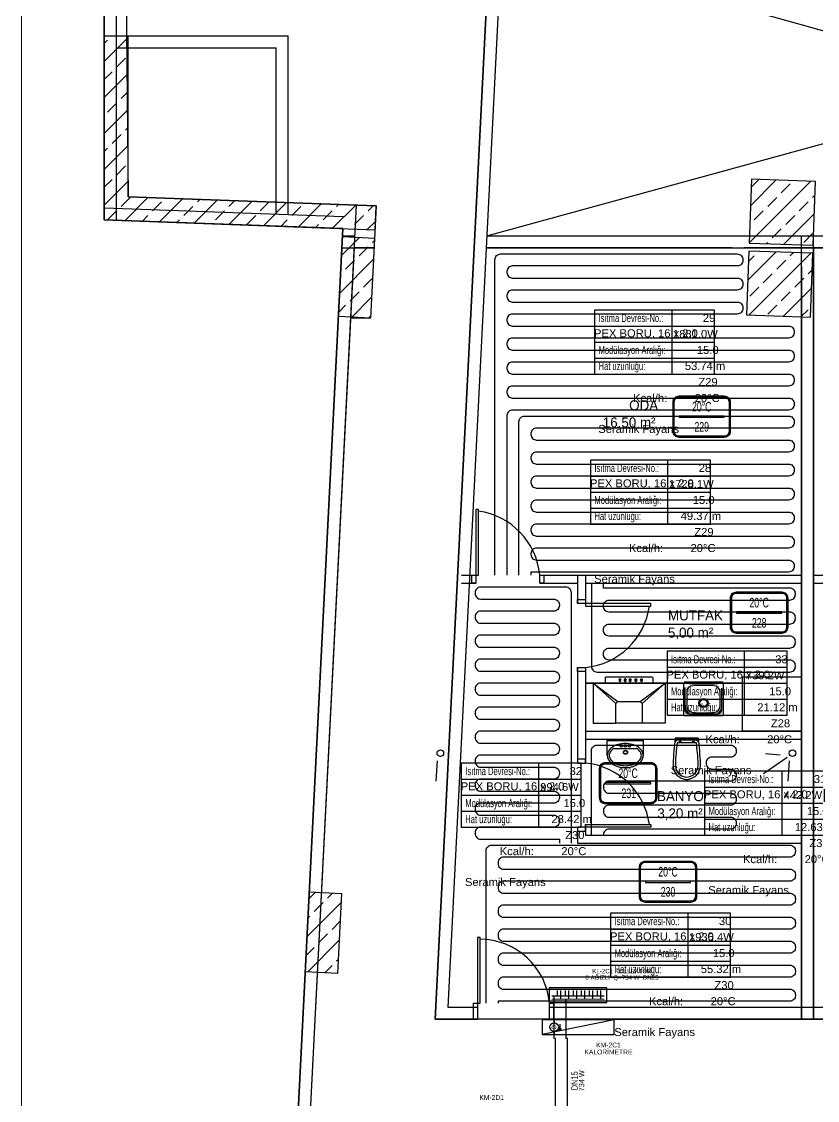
# Model space of a CAD drawing. Header units: centimetres. Extents: x 247996 to 315152, y -468471 to -440326.
# Drawn here: x 286969 to 287963, y -444183 to -442834 of the extents above; entities that cross this region are included whole.
import ezdxf
from ezdxf.enums import TextEntityAlignment as Align

# ---------------------------------------------------------------- set-up
doc = ezdxf.new("R2010")
doc.units = ezdxf.units.CM
doc.linetypes.add('ISITMA DONUS HATTI', pattern=[1.66, 1.57, -0.02, -0.07])
for name, color, linetype, lineweight in [('SCOTT-ANTED', 144, 'CONTINUOUS', 0), ('SCOTT-MTY-ISITMA-CAP', 41, 'CONTINUOUS', 30), ('SCOTT-MTY-ISITMA-DONUS-BORU', 30, 'ISITMA DONUS HATTI', 30), ('SCOTT-MTY-ISITMA-GIDIS-BORU', 10, 'CONTINUOUS', 30)]:
    doc.layers.add(name, color=color, linetype=linetype, lineweight=lineweight)
for name, color, linetype in [('SCOTT-MKDU0', 50, 'CONTINUOUS'), ('SCOTT-MTY-ISIKAYBIMAHAL', 2, 'CONTINUOUS'), ('SCOTT-MTY-KALORIMETRE', 6, 'Continuous'), ('SCOTT-MTY-KOLLETÖR', 7, 'CONTINUOUS'), ('SCOTT-MTY-PEX-BORU', 1, 'CONTINUOUS'), ('SCOTT-MTY-RADYATÖR', 2, 'CONTINUOUS'), ('SCOTT-MTY-SAYAC', 3, 'Continuous'), ('SCOTT-MTY-VANA', 1, 'Continuous')]:
    doc.layers.add(name, color=color, linetype=linetype)
doc.styles.add('MtXpl_Comic_Sans_MS', font='comic.ttf')
doc.styles.add('MTYCAPLT', font='arial.ttf')
doc.styles.add('ROTAS', font='arial.ttf')

# ---------------------------------------------------------------- blocks, each defined once
blk = doc.blocks.new('T-DOLAP')
blk.add_line((-45, -9), (45, 9))
blk.add_lwpolyline([(-45, -9), (45, -9), (45, 9), (-45, 9)], close=True)
blk = doc.blocks.new('T-KALORIMETRE')
for p, q in [((-10, 0), (-6, 0)), ((6, 0), (10, 0))]:
    blk.add_line(p, q)
blk.add_lwpolyline([(-4, 8), (4, 8), (2, 10), (4, 8), (2, 6)])
blk.add_circle((0, 0), 6)
at = {"style": 'ROTAS'}
blk.add_text('Q', height=6, dxfattribs=at).set_placement((0, 0), align=Align.MIDDLE_CENTER)
blk = doc.blocks.new('MTY-RADYATOR MAHAL0')
at = {"layer": 'SCOTT-MTY-ISIKAYBIMAHAL', "color": 2}
for points in [[(-35.7, 18.4), (-35.7, -18.4, 0.414214), (-28.2, -25.9), (28.2, -25.9, 0.414214), (35.7, -18.4), (35.7, 18.4, 0.414214), (28.2, 25.9), (-28.2, 25.9, 0.414214)], [(-34.2, 18.4), (-34.2, -18.4, 0.414214), (-28.2, -24.4), (28.2, -24.4, 0.414214), (34.2, -18.4), (34.2, 18.4, 0.414214), (28.2, 24.4), (-28.2, 24.4, 0.414214)]]:
    blk.add_lwpolyline(points, format="xyb", close=True, dxfattribs=at)
at = {"layer": 'SCOTT-MTY-ISIKAYBIMAHAL', "color": 4}
for points in [[(-35.2, 18.4), (-35.2, -18.4, 0.414214), (-28.2, -25.4), (28.2, -25.4, 0.414214), (35.2, -18.4), (35.2, 18.4, 0.414214), (28.2, 25.4), (-28.2, 25.4, 0.414214)], [(-34.7, 18.4), (-34.7, -18.4, 0.414214), (-28.2, -24.9), (28.2, -24.9, 0.414214), (34.7, -18.4), (34.7, 18.4, 0.414214), (28.2, 24.9), (-28.2, 24.9, 0.414214)]]:
    blk.add_lwpolyline(points, format="xyb", close=True, dxfattribs=at)
at = {"layer": 'SCOTT-MTY-ISIKAYBIMAHAL', "color": 2}
blk.add_lwpolyline([(-28.2, 0.8), (28.2, 0.8), (28.2, -0.8), (-28.2, -0.8)], close=True, dxfattribs=at)
at = {"layer": 'SCOTT-MTY-ISIKAYBIMAHAL', "color": 1, "style": 'MTYCAPLT', "width": 0.65}
for tag, p in [('MAHAL_001', (-14.9, 29.8)), ('NO_001', (-8.3, 6.7))]:
    blk.add_attdef(tag, p, '', height=12, rotation=360, dxfattribs=at)
at = {"layer": 'SCOTT-MTY-ISIKAYBIMAHAL', "color": 4, "style": 'MTYCAPLT', "width": 0.65}
for tag, p in [('DERECE_001', (-22.8, -18.5)), ('ISIKAYBI_001', (-22.7, -41.1))]:
    blk.add_attdef(tag, p, '', height=12, rotation=360, dxfattribs=at)
blk.add_attdef('ALAN', text='', height=12, rotation=360, dxfattribs=at).set_placement((0, -50), align=Align.MIDDLE_CENTER)
blk = doc.blocks.new('MTY-ETIKET')
at = {"layer": 'SCOTT-MTY-RADYATÖR'}
for p, q in [((2.69, 0), (2.69, 8)), ((-7, 6), (8, 6)), ((-7, 4), (8, 4)), ((-7, 2), (8, 2))]:
    blk.add_line(p, q, dxfattribs=at)
blk.add_lwpolyline([(8, 0), (8, 8), (-7, 8), (-7, 0)], close=True, dxfattribs=at)
at = {"layer": 'SCOTT-MTY-RADYATÖR', "style": 'MTYCAPLT', "width": 0.65}
for s, p in [('Isıtma Devresi-No.:', (-6.5, 7)), ('Modülasyon Aralığı:', (-6.5, 3)), ('Hat uzunluğu:', (-6.5, 1))]:
    blk.add_text(s, height=1, rotation=360, dxfattribs=at).set_placement(p, align=Align.MIDDLE_LEFT)
for tag, p in [('NO1_001', (5.8, 6.5)), ('AR_001', (6.25, 2.5)), ('UZ_001', (6.31, 0.51))]:
    blk.add_attdef(tag, p, '', height=1, rotation=360, dxfattribs=at)
at = {"layer": 'SCOTT-MTY-RADYATÖR', "color": 2, "style": 'MTYCAPLT', "width": 0.65}
for tag, p in [('BORU_001', (-7.07, 4.59)), ('YER_001', (2.9, 4.5))]:
    blk.add_attdef(tag, p, '', height=1, dxfattribs=at)

msp = doc.modelspace()

# ---------------------------------------------------------------- linework, layer by layer
at = {"layer": 'SCOTT-ANTED'}
msp.add_line((286968.5, -440326.5), (286968.5, -447826.5), dxfattribs=at)
at = {"layer": 'SCOTT-MKDU0', "color": 8, "ltscale": 0.03}
for p, q in [((287071.8, -440508.2), (287071.8, -443082.1)), ((287071.8, -443082.1), (287071.8, -440508.2)), ((287086.8, -440523.2), (287086.8, -443082.1)), ((287087, -441742.1), (287101.9, -443053.2)), ((287553.7, -442732.1), (287485.3, -444081)), ((287485.3, -444081), (287553.7, -442732.1)), ((287568.7, -442732.1), (287501.1, -444066)), ((287549.9, -443102.1), (288898.6, -442732.1)), ((288878.3, -443102.1), (287568.6, -442732.9)), ((287101.9, -442852.3), (287071.9, -442852.3)), ((287071.9, -442852.3), (287071.9, -443082.1)), ((287071.9, -442884.2), (287101.9, -442854.2)), ((287086.8, -442852.1), (287301.8, -442852.1)), ((287101.9, -443053.2), (287101.9, -442852.3)), ((287301.8, -443075.3), (287301.8, -442852.1)), ((287071.9, -442861.7), (287076, -442857.6)), ((287086.8, -442867.1), (287286.8, -442867.1)), ((287286.8, -443074.8), (287286.8, -442867.1)), ((287087.2, -442891.3), (287098.5, -442880)), ((287071.9, -442906.6), (287081.6, -442896.9)), ((287071.9, -442929.1), (287101.9, -442899.1)), ((287092.9, -442930.5), (287101.9, -442921.5)), ((287076, -442947.4), (287087.2, -442936.2)), ((287071.9, -442974), (287101.9, -442944)), ((287081.6, -442986.7), (287092.9, -442975.4)), ((287098.5, -442969.8), (287101.9, -442966.4)), ((287071.9, -443018.9), (287101.9, -442988.9)), ((287071.9, -442996.4), (287076, -442992.3)), ((287087.2, -443026), (287098.5, -443014.7)), ((287071.9, -443041.3), (287081.6, -443031.6)), ((287880.7, -443031), (287877.8, -443111)), ((287880.3, -443041.1), (287889.9, -443031.6)), ((287960.7, -443033.9), (287880.7, -443031)), ((287071.9, -443063.8), (287101.9, -443033.8)), ((287877.8, -443110.9), (287955.1, -443033.7)), ((287879.5, -443064.4), (287911.8, -443032.1)), ((287917.9, -443048.4), (287929.1, -443037.2)), ((287957.8, -443113.8), (287960.7, -443033.9)), ((287092.9, -443065.2), (287104.1, -443054)), ((287097.5, -443083.1), (287126.5, -443054.1)), ((287411.8, -443064.6), (287101.9, -443053.2)), ((287101.9, -443053.2), (287411.8, -443064.6)), ((287140.8, -443084.7), (287169.8, -443055.7)), ((287184.1, -443086.3), (287213.1, -443057.3)), ((287188.3, -443059.6), (287191.4, -443056.5)), ((287227.4, -443087.9), (287256.4, -443058.9)), ((287227.6, -443065.2), (287234.7, -443058.1)), ((287901.1, -443065.2), (287912.3, -443054)), ((287957.2, -443054), (287960, -443051.2)), ((287072.3, -443067.1), (287370.9, -443077.8)), ((287076, -443082.1), (287087.2, -443070.9)), ((287132.1, -443070.9), (287143.4, -443059.6)), ((287171.4, -443076.5), (287182.7, -443065.2)), ((287210.7, -443082.1), (287222, -443070.9)), ((287386.7, -443063.7), (287263.8, -445487.2)), ((287266.9, -443070.9), (287278, -443059.7)), ((287270.7, -443089.4), (287299.7, -443060.5)), ((287306.1, -443076.5), (287317.4, -443065.2)), ((287314, -443091), (287343, -443062.1)), ((287345.4, -443082.1), (287356.7, -443070.9)), ((287357.3, -443092.6), (287386.3, -443063.7)), ((287362.3, -443065.2), (287364.6, -443062.9)), ((287401.6, -443070.9), (287407.9, -443064.5)), ((287411.8, -443064.6), (287404.7, -443204.7)), ((287410.3, -443094.6), (287411.8, -443064.6)), ((287884.2, -443082.1), (287895.5, -443070.9)), ((287940.4, -443070.9), (287951.6, -443059.6)), ((287071.8, -443082.1), (287370.2, -443092.8)), ((287370.2, -443092.8), (287071.8, -443082.1)), ((287071.9, -443082.1), (287410.3, -443094.6)), ((287119.2, -443083.9), (287126.5, -443076.5)), ((287162.5, -443085.5), (287165.8, -443082.1)), ((287250, -443087.7), (287261.2, -443076.5)), ((287292.4, -443090.2), (287300.5, -443082.1)), ((287384.7, -443087.7), (287395.9, -443076.5)), ((287400.6, -443094.2), (287410.8, -443084)), ((287921.2, -443112.5), (287959.2, -443074.5)), ((287923.5, -443087.7), (287934.8, -443076.5)), ((287370.2, -443092.8), (287183.2, -446781.3)), ((287183.2, -446781.3), (287370.2, -443092.8)), ((287335.7, -443091.8), (287339.8, -443087.7)), ((287379, -443093.4), (287379.1, -443093.3)), ((287906.7, -443104.5), (287917.9, -443093.3)), ((287946, -443110.2), (287957.2, -443098.9)), ((287364.8, -443202.7), (287369.8, -443102.8)), ((287368.7, -443126.2), (287391, -443103.9)), ((287369.7, -443102.1), (287384.9, -443102.1)), ((287369.8, -443102.8), (287409.8, -443104.8)), ((287409.8, -443104.8), (287404.7, -443204.7)), ((287407.2, -443110.2), (287409.6, -443107.7)), ((287549.9, -443102.1), (288903.2, -443102.1)), ((287877.8, -443111), (287957.8, -443113.8)), ((287899.5, -443111.7), (287901.1, -443110.2)), ((287943.2, -444081), (287943.2, -443102.1)), ((287958.2, -444081), (287958.2, -443102.1)), ((287384, -443117.1), (287335.9, -444066)), ((287368.9, -443117.1), (287409.2, -443117.1)), ((287409.2, -443117.1), (287384, -443117.1)), ((287390.3, -443127), (287401.6, -443115.8)), ((287549.2, -443117.1), (288903.4, -443117.1)), ((287856.8, -443117.1), (287549.2, -443117.1)), ((288366.8, -443117.1), (287871.8, -443117.1)), ((287877.5, -443121), (287874.6, -443200.9)), ((287876.2, -443157.5), (287911.5, -443122.2)), ((287957.4, -443123.8), (287877.5, -443121)), ((287877.6, -443201), (287954.9, -443123.7)), ((287929.1, -443127), (287933.2, -443122.9)), ((287943.2, -444066), (287943.2, -443117.1)), ((287954.6, -443203.8), (287957.4, -443123.8)), ((287958.2, -443117.1), (287958.2, -444066)), ((287366.3, -443173.5), (287408.4, -443131.3)), ((287373.5, -443143.8), (287384.7, -443132.6)), ((287877, -443134.2), (287884.2, -443127)), ((287912.3, -443143.8), (287923.5, -443132.6)), ((287367.5, -443149.9), (287367.9, -443149.4)), ((287895.5, -443160.7), (287906.7, -443149.4)), ((287943.2, -443140.2), (287943.2, -444081)), ((287943.2, -443140.2), (287943.2, -444081)), ((287951.6, -443149.4), (287956.7, -443144.3)), ((287958.2, -443140.2), (287958.2, -444081)), ((287958.2, -443140.2), (287958.2, -444081)), ((287395.9, -443166.3), (287407.2, -443155.1)), ((287878.6, -443177.5), (287889.9, -443166.3)), ((287934.8, -443166.3), (287946, -443155.1)), ((287379.1, -443183.1), (287390.3, -443171.9)), ((287381.2, -443203.5), (287406, -443178.6)), ((287917.9, -443183.1), (287929.1, -443171.9)), ((287920.9, -443202.6), (287955.9, -443167.6)), ((287365.1, -443197.2), (287373.5, -443188.7)), ((287901.1, -443200), (287912.3, -443188.7)), ((287379.6, -443204.7), (287198.7, -446770.5)), ((287404.7, -443204.7), (287364.8, -443202.7)), ((287404.7, -443204.7), (287379.6, -443204.7)), ((287402.6, -443204.6), (287404.8, -443202.3)), ((287874.6, -443200.9), (287954.6, -443203.8)), ((287942.6, -443203.3), (287951.6, -443194.3)), ((287518.2, -443526), (287539.5, -443526)), ((287616.2, -443526), (287673.2, -443526)), ((287663.2, -443526), (287663.2, -443561.4)), ((287673.2, -443526), (287673.2, -443564.7)), ((287673.2, -443526.1), (287943.2, -443526.1)), ((287958.2, -443526), (288015.3, -443526)), ((287518.2, -443536), (287536.2, -443536)), ((287616.2, -443536), (287663.2, -443536)), ((287673.2, -443536.1), (287943.2, -443536.1)), ((287958.2, -443536), (288012, -443536)), ((287663.2, -443641.4), (287663.2, -443761)), ((287673.2, -443641.4), (287673.2, -443761)), ((287673.2, -443661), (287869.6, -443661)), ((287869.6, -443661), (287673.2, -443661)), ((287869.6, -443661), (287673.2, -443661)), ((287711.2, -443686.4), (287682.7, -443660.9)), ((287682.7, -443660.9), (287713.7, -443683.9)), ((287772.7, -443660.9), (287682.7, -443660.9)), ((287682.7, -443660.9), (287682.7, -443710.9)), ((287697.7, -443654.6), (287697.7, -443660.9)), ((287756.7, -443653.6), (287698.7, -443653.6)), ((287716.1, -443656.3), (287716.1, -443655.8)), ((287716.8, -443655.8), (287716.1, -443655.8)), ((287716.1, -443658.9), (287716.1, -443656.3)), ((287716.1, -443658.9), (287716.8, -443658.9)), ((287716.8, -443656.3), (287716.8, -443655.8)), ((287716.8, -443658.9), (287716.8, -443656.3)), ((287722.7, -443656.3), (287722.7, -443655.8)), ((287723.3, -443655.8), (287722.7, -443655.8)), ((287722.7, -443658.9), (287722.7, -443656.3)), ((287722.7, -443658.9), (287723.3, -443658.9)), ((287723.3, -443656.3), (287723.3, -443655.8)), ((287723.3, -443658.9), (287723.3, -443656.3)), ((287728.9, -443656.3), (287728.9, -443655.8)), ((287728.9, -443655.8), (287729.5, -443655.8)), ((287728.9, -443658.9), (287728.9, -443656.3)), ((287728.9, -443658.9), (287729.5, -443658.9)), ((287729.5, -443656.3), (287729.5, -443655.8)), ((287729.5, -443658.9), (287729.5, -443656.3)), ((287735.9, -443656.3), (287735.9, -443655.8)), ((287735.9, -443655.8), (287736.5, -443655.8)), ((287735.9, -443658.9), (287735.9, -443656.3)), ((287735.9, -443658.9), (287736.5, -443658.9)), ((287736.5, -443656.3), (287736.5, -443655.8)), ((287736.5, -443658.9), (287736.5, -443656.3)), ((287741.7, -443683.9), (287772.7, -443660.9)), ((287742.9, -443656.3), (287742.9, -443655.8)), ((287742.9, -443655.8), (287743.5, -443655.8)), ((287742.9, -443658.9), (287742.9, -443656.3)), ((287742.9, -443658.9), (287743.5, -443658.9)), ((287743.5, -443656.3), (287743.5, -443655.8)), ((287743.5, -443658.9), (287743.5, -443656.3)), ((287772.7, -443660.9), (287744.2, -443686.4)), ((287757.7, -443660.9), (287757.7, -443654.6)), ((287772.7, -443660.9), (287772.7, -443710.9)), ((287795.8, -443660.9), (287795.8, -443700.4)), ((287844.8, -443659.9), (287796.8, -443659.9)), ((287838.6, -443661.8), (287802.9, -443661.8)), ((287845.8, -443700.4), (287845.8, -443660.9)), ((287869.6, -443721), (287869.6, -443653.3)), ((287869.6, -443653.3), (287943.2, -443653.3)), ((287943.2, -443653.3), (287943.2, -443721)), ((287797.6, -443667.1), (287797.6, -443694.2)), ((287843.9, -443694.2), (287843.9, -443667.1)), ((287796.8, -443701.4), (287844.8, -443701.4)), ((287802.9, -443699.5), (287838.6, -443699.5)), ((287682.7, -443710.9), (287711.2, -443710.9)), ((287772.7, -443710.9), (287744.2, -443710.9)), ((287673.2, -443721), (287943.2, -443721)), ((287673.2, -443731), (287943.2, -443731)), ((287700.5, -443732.8), (287745.6, -443732.8)), ((287700.5, -443751.5), (287700.5, -443732.8)), ((287745.6, -443751.5), (287745.6, -443732.8)), ((287943.2, -443721), (287869.6, -443721)), ((287673.2, -443741), (287673.2, -443761)), ((287709, -443742.5), (287737.1, -443742.5)), ((287488, -443758), (287486.1, -443783.4)), ((287925.2, -443754.1), (287895.7, -443774.3)), ((287916.8, -443750.9), (287898.4, -443749.5)), ((287928, -443758), (287926.1, -443783.4)), ((287663.2, -443841), (287663.2, -443861)), ((287673.2, -443837.6), (287673.2, -443851)), ((287673.2, -443837.6), (287673.2, -443851)), ((287673.2, -443851), (287943.2, -443851)), ((287663.2, -443861), (287943.2, -443861)), ((287943.2, -443861), (287943.2, -444081)), ((287958.2, -443861), (287958.2, -444081)), ((287323.2, -444021.7), (287328.3, -443921.8)), ((287328.3, -443921.8), (287368.2, -443923.9)), ((287327.8, -443930.3), (287336, -443922.2)), ((287334.2, -443946.4), (287345.4, -443935.2)), ((287351, -443929.6), (287357.3, -443923.3)), ((287368.2, -443923.9), (287363.2, -444023.7)), ((287325.4, -443977.6), (287367.6, -443935.5)), ((287326.6, -443954), (287328.6, -443952.1)), ((287356.7, -443968.9), (287366.4, -443959.1)), ((287339.8, -443985.7), (287351, -443974.5)), ((287943.2, -443971), (287943.2, -444081)), ((287958.2, -443971), (287958.2, -444081)), ((287326.1, -444021.8), (287365.2, -443982.8)), ((287324.3, -444001.3), (287334.2, -443991.3)), ((287347.5, -444022.9), (287356.7, -444013.8)), ((287362.3, -444008.2), (287364, -444006.4)), ((287363.2, -444023.7), (287323.2, -444021.7)), ((287335.9, -444066), (287336, -444066)), ((287501.1, -444066), (287538.2, -444066)), ((287501.1, -444066), (287538.2, -444066)), ((287628.2, -444066), (288303.6, -444066)), ((287628.2, -444066), (287856.8, -444066)), ((287871.8, -444066), (288303.6, -444066)), ((287485.3, -444081), (287538.2, -444081)), ((288303.6, -444081), (287485.3, -444081)), ((287518.2, -444081), (287538.2, -444081)), ((287628.2, -444081), (288303.6, -444081)), ((287628.2, -444081), (287943.2, -444081)), ((287943.2, -444081), (287833.2, -444081))]:
    msp.add_line(p, q, dxfattribs=at)
for points in [[(287536.2, -443526), (287539.5, -443526), (287539.5, -443444.1), (287536.2, -443444.1)], [(287673.2, -443561.4), (287673.2, -443564.7), (287755.1, -443564.7), (287755.1, -443561.4)], [(287673.2, -443841), (287673.2, -443837.6), (287755.1, -443837.6), (287755.1, -443841)], [(287538.2, -444061), (287541.5, -444061), (287541.5, -443979.1), (287538.2, -443979.1)], [(287538.2, -444061), (287541.5, -444061), (287541.5, -443979.1), (287538.2, -443979.1)], [(287538.2, -444061), (287541.5, -444061), (287541.5, -443979.1), (287538.2, -443979.1)]]:
    msp.add_lwpolyline(points, close=True, dxfattribs=at)
for points in [[(287536.2, -443536), (287531.2, -443536), (287531.2, -443526), (287536.2, -443526), (287536.2, -443536)], [(287621.2, -443536), (287616.2, -443536), (287616.2, -443526), (287621.2, -443526), (287621.2, -443536)], [(287663.2, -443561.4), (287663.2, -443556.4), (287673.2, -443556.4), (287673.2, -443561.4), (287663.2, -443561.4)], [(287663.2, -443646.4), (287663.2, -443641.4), (287673.2, -443641.4), (287673.2, -443646.4), (287663.2, -443646.4)], [(287663.2, -443756), (287663.2, -443761), (287673.2, -443761), (287673.2, -443756), (287663.2, -443756)], [(287663.2, -443841), (287663.2, -443846), (287673.2, -443846), (287673.2, -443841), (287663.2, -443841)], [(287538.2, -444081), (287533.2, -444081), (287533.2, -444061), (287538.2, -444061), (287538.2, -444081)], [(287538.2, -444081), (287533.2, -444081), (287533.2, -444061), (287538.2, -444061), (287538.2, -444081)], [(287538.2, -444081), (287533.2, -444081), (287533.2, -444061), (287538.2, -444061), (287538.2, -444081)], [(287633.2, -444081), (287628.2, -444081), (287628.2, -444061), (287633.2, -444061), (287633.2, -444081)], [(287633.2, -444081), (287628.2, -444081), (287628.2, -444061), (287633.2, -444061), (287633.2, -444081)], [(287633.2, -444081), (287628.2, -444081), (287628.2, -444061), (287633.2, -444061), (287633.2, -444081)]]:
    msp.add_lwpolyline(points, dxfattribs=at)
for points in [[(287785.3, -443729.9, 0.01664), (287782.7, -443761.7, 0.351622), (287795.5, -443780.7, 0.068714), (287799.9, -443781.3, 0.068714), (287804.3, -443780.7, 0.351622), (287817.1, -443761.7, 0.01664), (287814.5, -443729.9)], [(287787.9, -443735.5, 0.016866), (287785.6, -443761.9, 0.351778), (287796.3, -443777.9, 0.068022), (287799.9, -443778.4, 0.068022), (287803.5, -443777.9, 0.351778), (287814.2, -443761.9, 0.016866), (287811.9, -443735.5)]]:
    msp.add_lwpolyline(points, format="xyb", close=True, dxfattribs=at)
msp.add_lwpolyline([(287814.8, -443735.4, 0.389191), (287811.4, -443732.3), (287799.9, -443732.3), (287788.4, -443732.3, 0.389191), (287785, -443735.4, 0.389191)], format="xyb", dxfattribs=at)
for centre, radius in [((287491.9, -443748.4, 51), 4.14), ((287718.2, -443739.4), 1.56), ((287723.3, -443747.4), 2.52), ((287723.3, -443747.4), 2.12), ((287723.2, -443739.4), 1.56), ((287728.2, -443739.4), 1.56), ((287931.9, -443748.4, 51), 4.14)]:
    msp.add_circle(centre, radius, dxfattribs=at)
for centre, radius, start, end in [((287527.6, -443534.2), 88.9, 5.3081, 82.3253), ((287665, -443552.8), 88.9, 275.3081, 352.3253), ((287698.7, -443654.6), 1, 90, 180), ((287716.4, -443657.3), 1.54, 100.5379, 259.4246), ((287716.4, -443657.3), 1.54, 282.6233, 77.3765), ((287723, -443657.3), 1.54, 100.5379, 259.4246), ((287723, -443657.3), 1.54, 282.6233, 77.3765), ((287729.2, -443657.3), 1.54, 100.5379, 259.4246), ((287729.2, -443657.3), 1.54, 282.6233, 77.3765), ((287736.2, -443657.3), 1.54, 100.5379, 259.4246), ((287736.2, -443657.3), 1.54, 282.6233, 77.3765), ((287743.2, -443657.3), 1.54, 100.5379, 259.4246), ((287743.2, -443657.3), 1.54, 282.6233, 77.3765), ((287756.7, -443654.6), 1, 0, 90), ((287710.9, -443751.5), 10.3, 148.2866, 180), ((287716.7, -443755.1), 17.2, 123.8347, 148.2866), ((287716.7, -443755.1), 14.8, 121.3767, 148.2866), ((287720.5, -443760.8), 24.1, 105.5176, 123.8347), ((287723, -443769.9), 33.5, 90, 105.5176), ((287723, -443769.9), 33.5, 74.4824, 90), ((287725.6, -443760.8), 24.1, 56.1653, 74.4824), ((287729.4, -443755.1), 14.8, 31.7134, 58.6233), ((287729.4, -443755.1), 17.2, 31.7134, 56.1653), ((287735.2, -443751.5), 10.3, 0, 31.7134), ((287791.6, -443735.5), 1.78, 0, 180), ((287808.2, -443735.5), 1.78, 0, 180), ((287710.9, -443751.5), 10.3, 180, 211.7134), ((287716.7, -443747.9), 17.2, 211.7134, 236.1653), ((287710.9, -443751.5), 7.93, 148.2866, 180), ((287710.9, -443751.5), 7.93, 180, 211.7134), ((287716.7, -443747.9), 14.8, 211.7134, 236.1653), ((287729.4, -443747.9), 14.8, 303.8347, 328.2866), ((287729.4, -443747.9), 17.2, 303.8347, 328.2866), ((287735.2, -443751.5), 7.93, 0, 31.7134), ((287735.2, -443751.5), 7.93, 328.2866, 0), ((287735.2, -443751.5), 10.3, 328.2866, 0), ((287665, -443849.5), 88.9, 7.6747, 84.6919), ((287720.5, -443742.2), 24.1, 236.1653, 254.4824), ((287720.5, -443742.2), 21.7, 236.1653, 254.4824), ((287723, -443733.1), 33.5, 254.4824, 270), ((287723, -443733.1), 31.1, 254.4824, 270), ((287723, -443733.1), 31.1, 270, 285.5176), ((287723, -443733.1), 33.5, 270, 285.5176), ((287725.6, -443742.2), 21.7, 285.5176, 303.8347), ((287725.6, -443742.2), 24.1, 285.5176, 303.8347), ((287541, -444068.6), 87.6, 5.0191, 89.6313), ((287541, -444068.6), 87.6, 5.0191, 89.6313), ((287541, -444068.6), 87.6, 5.0191, 89.6313)]:
    msp.add_arc(centre, radius, start, end, dxfattribs=at)
for centre, major_axis, start_param, end_param in [((287807.9, -443672.2), (5.66, -5.66), 2.395934, 3.900021), ((287820.8, -443996.2), (332.3, 0), 1.531058, 1.610536), ((287833.6, -443672.2), (5.66, -5.66), 0.812368, 2.316455), ((288132, -443680.9), (-234.9, -234.9), 5.470817, 5.524757), ((287509.5, -443680.9), (234.9, -234.9), 0.758428, 0.812368), ((287807.8, -443689.7), (-7.14, -7.14), 5.524757, 6.541187), ((287807.9, -443689.7), (-5.66, -5.66), 5.524757, 7.028844), ((287820.8, -443685.9), (-4.07, -4.07), 3.926991, 10.210176), ((287820.8, -443685.9), (-3.18, -3.18), 3.926991, 10.210176), ((287833.6, -443689.7), (-5.66, -5.66), 0.825137, 2.329224), ((287833.8, -443689.7), (7.14, -7.14), -0.258001, 0.758428), ((287796.8, -443700.4), (0.707, -0.707), 3.926991, 5.497787), ((287802.9, -443694.2), (-3.75, -3.75), 5.497787, 7.068583), ((287820.8, -443365.7), (332.3, 0), 4.67265, 4.752129), ((287838.6, -443694.2), (3.75, -3.75), -0.785398, 0.785398), ((287844.8, -443700.4), (0.707, -0.707), -0.785398, 0.785398)]:
    msp.add_ellipse(centre, major_axis=major_axis, ratio=1, start_param=start_param, end_param=end_param, dxfattribs=at)
at = {"layer": 'SCOTT-MKDU0', "color": 8, "ltscale": 0.03, "invisible_edges": 4}
for points in [[(287713.7, -443683.9), (287741.7, -443683.9), (287744.2, -443686.4), (287711.2, -443686.4)], [(287744.2, -443710.9), (287711.2, -443710.9), (287711.2, -443686.4), (287744.2, -443686.4)]]:
    msp.add_3dface(points, dxfattribs=at)
at = {"layer": 'SCOTT-MTY-ISITMA-DONUS-BORU', "const_width": 1.6}
msp.add_lwpolyline([(287697, -444052), (287631, -444052)], dxfattribs=at)
at = {"layer": 'SCOTT-MTY-ISITMA-DONUS-BORU'}
for points in [[(287634, -444082), (287634, -444052)], [(287638, -444045), (287638, -444052)], [(287648, -444045), (287648, -444052)], [(287658, -444045), (287658, -444052)], [(287668, -444045), (287668, -444052)], [(287678, -444045), (287678, -444052)], [(287688, -444045), (287688, -444052)], [(287634, -444100), (287634, -444082)], [(287636, -444195), (287636, -444105), (287634, -444105), (287634, -444100)]]:
    msp.add_lwpolyline(points, dxfattribs=at)
at = {"layer": 'SCOTT-MTY-ISITMA-GIDIS-BORU', "const_width": 1.6}
msp.add_lwpolyline([(287697, -444056), (287631, -444056)], dxfattribs=at)
at = {"layer": 'SCOTT-MTY-ISITMA-GIDIS-BORU'}
for points in [[(287642, -444045), (287642, -444056)], [(287649, -444082), (287649, -444056)], [(287652, -444045), (287652, -444056)], [(287662, -444045), (287662, -444056)], [(287672, -444045), (287672, -444056)], [(287682, -444045), (287682, -444056)], [(287692, -444045), (287692, -444056)], [(287649, -444100), (287649, -444082)], [(287651, -444211), (287651, -444105), (287649, -444105), (287649, -444100)]]:
    msp.add_lwpolyline(points, dxfattribs=at)
at = {"layer": 'SCOTT-MTY-KOLLETÖR'}
msp.add_lwpolyline([(287700, -444042), (287628, -444042), (287628, -444060), (287700, -444060)], close=True, dxfattribs=at)
at = {"layer": 'SCOTT-MTY-PEX-BORU'}
for points in [[(287560.2, -443526), (287560.2, -443131.7, -0.414214), (287567.2, -443124.7), (287863, -443124.7, -0.414214), (287870, -443131.7), (287870, -443132.7, -0.414214), (287863, -443139.7), (287582.2, -443139.7, 0.414214), (287575.2, -443146.7), (287575.2, -443147.7, 0.414214), (287582.2, -443154.7), (287863, -443154.7, -0.414214), (287870, -443161.7), (287870, -443162.7, -0.414214), (287863, -443169.7), (287582.2, -443169.7, 0.414214), (287575.2, -443176.7), (287575.2, -443177.7, 0.414214), (287582.2, -443184.7), (287863, -443184.7, -0.414214), (287870, -443191.7), (287870, -443192.7, -0.414214), (287863, -443199.7), (287582.2, -443199.7, 0.414214), (287575.2, -443206.7), (287575.2, -443207.7, 0.414214), (287582.2, -443214.7), (287927.2, -443214.7, -0.414214), (287934.2, -443221.7), (287934.2, -443222.7, -0.414214), (287927.2, -443229.7), (287582.2, -443229.7, 0.414214), (287575.2, -443236.7), (287575.2, -443237.7, 0.414214), (287582.2, -443244.7), (287927.2, -443244.7, -0.414214), (287934.2, -443251.7), (287934.2, -443252.7, -0.414214), (287927.2, -443259.7), (287582.2, -443259.7, 0.414214), (287575.2, -443266.7), (287575.2, -443267.7, 0.414214), (287582.2, -443274.7), (287927.2, -443274.7, -0.414214), (287934.2, -443281.7), (287934.2, -443282.7, -0.414214), (287927.2, -443289.7), (287582.2, -443289.7, 0.414214), (287575.2, -443296.7), (287575.2, -443297.7, 0.414214), (287582.2, -443304.7), (287927.2, -443304.7, -0.414214), (287934.2, -443311.7), (287934.2, -443312.7, -0.414214), (287927.2, -443319.7), (287582.2, -443319.7, 0.414214), (287575.2, -443326.7), (287575.2, -443526)], [(287590.2, -443526), (287590.2, -443334.2, -0.414214), (287597.2, -443327.2), (287927.2, -443327.2, -0.414214), (287934.2, -443334.2), (287934.2, -443335.2, -0.414214), (287927.2, -443342.2), (287612.2, -443342.2, 0.414214), (287605.2, -443349.2), (287605.2, -443350.2, 0.414214), (287612.2, -443357.2), (287927.2, -443357.2, -0.414214), (287934.2, -443364.2), (287934.2, -443365.2, -0.414214), (287927.2, -443372.2), (287612.2, -443372.2, 0.414214), (287605.2, -443379.2), (287605.2, -443380.2, 0.414214), (287612.2, -443387.2), (287927.2, -443387.2, -0.414214), (287934.2, -443394.2), (287934.2, -443395.2, -0.414214), (287927.2, -443402.2), (287612.2, -443402.2, 0.414214), (287605.2, -443409.2), (287605.2, -443410.2, 0.414214), (287612.2, -443417.2), (287927.2, -443417.2, -0.414214), (287934.2, -443424.2), (287934.2, -443425.2, -0.414214), (287927.2, -443432.2), (287612.2, -443432.2, 0.414214), (287605.2, -443439.2), (287605.2, -443440.2, 0.414214), (287612.2, -443447.2), (287927.2, -443447.2, -0.414214), (287934.2, -443454.2), (287934.2, -443455.2, -0.414214), (287927.2, -443462.2), (287612.2, -443462.2, 0.414214), (287605.2, -443469.2), (287605.2, -443470.2, 0.414214), (287612.2, -443477.2), (287927.2, -443477.2, -0.414214), (287934.2, -443484.2), (287934.2, -443485.2, -0.414214), (287927.2, -443492.2), (287612.2, -443492.2, 0.414214), (287605.2, -443499.2), (287605.2, -443500.2, 0.414214), (287612.2, -443507.2), (287927.2, -443507.2, -0.414214), (287934.2, -443514.2), (287934.2, -443515.2, -0.414214), (287927.2, -443522.2), (287605.2, -443522.2), (287605.2, -443526)], [(287655.7, -443861), (287655.7, -443548, 0.414214), (287648.7, -443541), (287542.4, -443541, 0.414214), (287535.4, -443548), (287535.4, -443549, 0.414214), (287542.4, -443556), (287633.7, -443556, -0.414214), (287640.7, -443563), (287640.7, -443564, -0.414214), (287633.7, -443571), (287542.4, -443571, 0.414214), (287535.4, -443578), (287535.4, -443579, 0.414214), (287542.4, -443586), (287633.7, -443586, -0.414214), (287640.7, -443593), (287640.7, -443594, -0.414214), (287633.7, -443601), (287542.4, -443601, 0.414214), (287535.4, -443608), (287535.4, -443609, 0.414214), (287542.4, -443616), (287633.7, -443616, -0.414214), (287640.7, -443623), (287640.7, -443624, -0.414214), (287633.7, -443631), (287542.4, -443631, 0.414214), (287535.4, -443638), (287535.4, -443639, 0.414214), (287542.4, -443646), (287633.7, -443646, -0.414214), (287640.7, -443653), (287640.7, -443654, -0.414214), (287633.7, -443661), (287542.4, -443661, 0.414214), (287535.4, -443668), (287535.4, -443669, 0.414214), (287542.4, -443676), (287633.7, -443676, -0.414214), (287640.7, -443683), (287640.7, -443684, -0.414214), (287633.7, -443691), (287542.4, -443691, 0.414214), (287535.4, -443698), (287535.4, -443699, 0.414214), (287542.4, -443706), (287633.7, -443706, -0.414214), (287640.7, -443713), (287640.7, -443714, -0.414214), (287633.7, -443721), (287542.4, -443721, 0.414214), (287535.4, -443728), (287535.4, -443729, 0.414214), (287542.4, -443736), (287633.7, -443736, -0.414214), (287640.7, -443743), (287640.7, -443744, -0.414214), (287633.7, -443751), (287542.4, -443751, 0.414214), (287535.4, -443758), (287535.4, -443759, 0.414214), (287542.4, -443766), (287633.7, -443766, -0.414214), (287640.7, -443773), (287640.7, -443774, -0.414214), (287633.7, -443781), (287542.4, -443781, 0.414214), (287535.4, -443788), (287535.4, -443789, 0.414214), (287542.4, -443796), (287633.7, -443796, -0.414214), (287640.7, -443803), (287640.7, -443804, -0.414214), (287633.7, -443811), (287542.4, -443811, 0.414214), (287535.4, -443818), (287535.4, -443819, 0.414214), (287542.4, -443826), (287633.7, -443826, -0.414214), (287640.7, -443833), (287640.7, -443834, -0.414214), (287633.7, -443841), (287542.4, -443841, 0.414214), (287535.4, -443848), (287535.4, -443849, 0.414214), (287542.4, -443856), (287640.7, -443856), (287640.7, -443861)], [(287680.7, -443536.1), (287680.7, -443640.2, 0.414214), (287687.7, -443647.2), (287928.7, -443647.2, 0.414214), (287935.7, -443640.2), (287935.7, -443639.2, 0.414214), (287928.7, -443632.2), (287702.7, -443632.2, -0.414214), (287695.7, -443625.2), (287695.7, -443624.2, -0.414214), (287702.7, -443617.2), (287928.7, -443617.2, 0.414214), (287935.7, -443610.2), (287935.7, -443609.2, 0.414214), (287928.7, -443602.2), (287702.7, -443602.2, -0.414214), (287695.7, -443595.2), (287695.7, -443594.2, -0.414214), (287702.7, -443587.2), (287928.7, -443587.2, 0.414214), (287935.7, -443580.2), (287935.7, -443579.2, 0.414214), (287928.7, -443572.2), (287702.7, -443572.2, -0.414214), (287695.7, -443565.2), (287695.7, -443564.2, -0.414214), (287702.7, -443557.2), (287928.7, -443557.2, 0.414214), (287935.7, -443550.2), (287935.7, -443549.2, 0.414214), (287928.7, -443542.2), (287695.7, -443542.2), (287695.7, -443536.1)], [(287680.7, -443851), (287680.7, -443745.5, -0.414214), (287687.7, -443738.5), (287854.7, -443738.5, -0.414214), (287861.7, -443745.5), (287861.7, -443746.5, -0.414214), (287854.7, -443753.5), (287831.2, -443753.5, 0.414214), (287824.2, -443760.5), (287824.2, -443761.5, 0.414214), (287831.2, -443768.5), (287854.7, -443768.5, -0.414214), (287861.7, -443775.5), (287861.7, -443776.5, -0.414214), (287854.7, -443783.5), (287702.7, -443783.5, 0.414214), (287695.7, -443790.5), (287695.7, -443791.5, 0.414214), (287702.7, -443798.5), (287854.7, -443798.5, -0.414214), (287861.7, -443805.5), (287861.7, -443806.5, -0.414214), (287854.7, -443813.5), (287702.7, -443813.5, 0.414214), (287695.7, -443820.5), (287695.7, -443821.5, 0.414214), (287702.7, -443828.5), (287854.7, -443828.5, -0.414214), (287861.7, -443835.5), (287861.7, -443836.5, -0.414214), (287854.7, -443843.5), (287702.7, -443843.5, 0.414214), (287695.7, -443850.5), (287695.7, -443851)], [(287549, -444061), (287549, -443870.5, -0.414214), (287556, -443863.5), (287928.7, -443863.5, -0.414214), (287935.7, -443870.5), (287935.7, -443871.5, -0.414214), (287928.7, -443878.5), (287571, -443878.5, 0.414214), (287564, -443885.5), (287564, -443886.5, 0.414214), (287571, -443893.5), (287928.7, -443893.5, -0.414214), (287935.7, -443900.5), (287935.7, -443901.5, -0.414214), (287928.7, -443908.5), (287571, -443908.5, 0.414214), (287564, -443915.5), (287564, -443916.5, 0.414214), (287571, -443923.5), (287928.7, -443923.5, -0.414214), (287935.7, -443930.5), (287935.7, -443931.5, -0.414214), (287928.7, -443938.5), (287571, -443938.5, 0.414214), (287564, -443945.5), (287564, -443946.5, 0.414214), (287571, -443953.5), (287928.7, -443953.5, -0.414214), (287935.7, -443960.5), (287935.7, -443961.5, -0.414214), (287928.7, -443968.5), (287571, -443968.5, 0.414214), (287564, -443975.5), (287564, -443976.5, 0.414214), (287571, -443983.5), (287928.7, -443983.5, -0.414214), (287935.7, -443990.5), (287935.7, -443991.5, -0.414214), (287928.7, -443998.5), (287571, -443998.5, 0.414214), (287564, -444005.5), (287564, -444006.5, 0.414214), (287571, -444013.5), (287928.7, -444013.5, -0.414214), (287935.7, -444020.5), (287935.7, -444021.5, -0.414214), (287928.7, -444028.5), (287571, -444028.5, 0.414214), (287564, -444035.5), (287564, -444036.5, 0.414214), (287571, -444043.5), (287928.7, -444043.5, -0.414214), (287935.7, -444050.5), (287935.7, -444051.5, -0.414214), (287928.7, -444058.5), (287564, -444058.5), (287564, -444061)]]:
    msp.add_lwpolyline(points, format="xyb", dxfattribs=at)

# ---------------------------------------------------------------- block references
at = {"layer": 'SCOTT-MTY-KALORIMETRE', "xscale": 0.9, "yscale": 0.9, "rotation": 270}
msp.add_blockref('T-KALORIMETRE', (287634, -444091), dxfattribs=at)
at = {"layer": 'SCOTT-MTY-SAYAC', "rotation": 180}
msp.add_blockref('T-DOLAP', (287664, -444091), dxfattribs=at)
at = {"layer": 'SCOTT-MTY-VANA'}
ref = msp.add_blockref('MTY-ETIKET', (287754.7, -443274.7), dxfattribs=dict(at, xscale=10, yscale=10))
ref.add_attrib('UZ_001', '53.74 m', (287797.5, -443269.6), dxfattribs={"layer": 'SCOTT-MTY-RADYATÖR', "height": 10, "rotation": 360, "style": 'MTYCAPLT'})
ref.add_attrib('AR_001', '15.0', (287812.5, -443249.6), dxfattribs={"layer": 'SCOTT-MTY-RADYATÖR', "height": 10, "rotation": 360, "style": 'MTYCAPLT'})
ref.add_attrib('NO1_001', '29', (287820, -443209.6), dxfattribs={"layer": 'SCOTT-MTY-RADYATÖR', "height": 10, "rotation": 360, "style": 'MTYCAPLT'})
ref.add_attrib('BORU_001', 'PEX BORU, 16 x 2.0', (287684, -443228.8), dxfattribs={"layer": 'SCOTT-MTY-RADYATÖR', "height": 10, "style": 'MTYCAPLT'})
ref.add_attrib('NO_001', 'Z29', (287814.4, -443289.6), dxfattribs={"layer": 'SCOTT-MTY-RADYATÖR', "height": 10, "style": 'MTYCAPLT'})
ref.add_attrib('DERECE_001', '20%%DC', (287809.8, -443309.7), dxfattribs={"layer": 'SCOTT-MTY-RADYATÖR', "height": 10, "style": 'MTYCAPLT'})
ref.add_attrib('KCAL/H:_001', 'Kcal/h:', (287732.8, -443309.7), dxfattribs={"layer": 'SCOTT-MTY-RADYATÖR', "height": 10, "style": 'MTYCAPLT'})
ref.add_attrib('MALZEMECINSI_001', 'Seramik Fayans', (287689.3, -443348.3), dxfattribs={"layer": 'SCOTT-MTY-RADYATÖR', "height": 10, "style": 'MTYCAPLT'})
ref.add_attrib('YER_001', '1881.0W', (287782.7, -443229.6), dxfattribs={"layer": 'SCOTT-MTY-RADYATÖR', "height": 10, "style": 'MTYCAPLT'})
ref = msp.add_blockref('MTY-RADYATOR MAHAL0', (287818.5, -443328), dxfattribs=dict(at, xscale=-1, rotation=180))
ref.add_attrib('DERECE_001', '20%%DC', (287806.4, -443321.5), dxfattribs={"layer": 'SCOTT-MTY-ISIKAYBIMAHAL', "color": 4, "height": 12, "rotation": 0, "style": 'MTYCAPLT', "width": 0.65})
ref.add_attrib('NO_001', '229', (287809.5, -443346.6), dxfattribs={"layer": 'SCOTT-MTY-ISIKAYBIMAHAL', "color": 1, "height": 12, "rotation": 0, "style": 'MTYCAPLT', "width": 0.65})
ref = msp.add_blockref('MTY-ETIKET', (287749.5, -443462.2), dxfattribs=dict(at, xscale=10, yscale=10))
ref.add_attrib('UZ_001', '49.37 m', (287792.3, -443457.1), dxfattribs={"layer": 'SCOTT-MTY-RADYATÖR', "height": 10, "rotation": 360, "style": 'MTYCAPLT'})
ref.add_attrib('AR_001', '15.0', (287807.3, -443437.1), dxfattribs={"layer": 'SCOTT-MTY-RADYATÖR', "height": 10, "rotation": 360, "style": 'MTYCAPLT'})
ref.add_attrib('NO1_001', '28', (287814.8, -443397.1), dxfattribs={"layer": 'SCOTT-MTY-RADYATÖR', "height": 10, "rotation": 360, "style": 'MTYCAPLT'})
ref.add_attrib('BORU_001', 'PEX BORU, 16 x 2.0', (287678.9, -443416.3), dxfattribs={"layer": 'SCOTT-MTY-RADYATÖR', "height": 10, "style": 'MTYCAPLT'})
ref.add_attrib('NO_001', 'Z29', (287809.3, -443477.1), dxfattribs={"layer": 'SCOTT-MTY-RADYATÖR', "height": 10, "style": 'MTYCAPLT'})
ref.add_attrib('DERECE_001', '20%%DC', (287804.6, -443497.2), dxfattribs={"layer": 'SCOTT-MTY-RADYATÖR', "height": 10, "style": 'MTYCAPLT'})
ref.add_attrib('KCAL/H:_001', 'Kcal/h:', (287727.6, -443497.2), dxfattribs={"layer": 'SCOTT-MTY-RADYATÖR', "height": 10, "style": 'MTYCAPLT'})
ref.add_attrib('MALZEMECINSI_001', 'Seramik Fayans', (287684.1, -443535.8), dxfattribs={"layer": 'SCOTT-MTY-RADYATÖR', "height": 10, "style": 'MTYCAPLT'})
ref.add_attrib('YER_001', '1728.1W', (287777.6, -443417.1), dxfattribs={"layer": 'SCOTT-MTY-RADYATÖR', "height": 10, "style": 'MTYCAPLT'})
ref = msp.add_blockref('MTY-RADYATOR MAHAL0', (287890.3, -443572.9), dxfattribs=dict(at, xscale=-1, rotation=180))
ref.add_attrib('DERECE_001', '20%%DC', (287878.2, -443566.4), dxfattribs={"layer": 'SCOTT-MTY-ISIKAYBIMAHAL', "color": 4, "height": 12, "rotation": 0, "style": 'MTYCAPLT', "width": 0.65})
ref.add_attrib('NO_001', '228', (287881.3, -443591.6), dxfattribs={"layer": 'SCOTT-MTY-ISIKAYBIMAHAL', "color": 1, "height": 12, "rotation": 0, "style": 'MTYCAPLT', "width": 0.65})
ref = msp.add_blockref('MTY-ETIKET', (287845.2, -443701.2), dxfattribs=dict(at, xscale=10, yscale=10))
ref.add_attrib('UZ_001', '21.12 m', (287888, -443696.2), dxfattribs={"layer": 'SCOTT-MTY-RADYATÖR', "height": 10, "rotation": 360, "style": 'MTYCAPLT'})
ref.add_attrib('AR_001', '15.0', (287903, -443676.2), dxfattribs={"layer": 'SCOTT-MTY-RADYATÖR', "height": 10, "rotation": 360, "style": 'MTYCAPLT'})
ref.add_attrib('NO1_001', '33', (287910.5, -443636.2), dxfattribs={"layer": 'SCOTT-MTY-RADYATÖR', "height": 10, "rotation": 360, "style": 'MTYCAPLT'})
ref.add_attrib('BORU_001', 'PEX BORU, 16 x 2.0', (287774.5, -443655.3), dxfattribs={"layer": 'SCOTT-MTY-RADYATÖR', "height": 10, "style": 'MTYCAPLT'})
ref.add_attrib('NO_001', 'Z28', (287905, -443716.2), dxfattribs={"layer": 'SCOTT-MTY-RADYATÖR', "height": 10, "style": 'MTYCAPLT'})
ref.add_attrib('DERECE_001', '20%%DC', (287900.3, -443736.2), dxfattribs={"layer": 'SCOTT-MTY-RADYATÖR', "height": 10, "style": 'MTYCAPLT'})
ref.add_attrib('KCAL/H:_001', 'Kcal/h:', (287823.3, -443736.2), dxfattribs={"layer": 'SCOTT-MTY-RADYATÖR', "height": 10, "style": 'MTYCAPLT'})
ref.add_attrib('MALZEMECINSI_001', 'Seramik Fayans', (287779.8, -443774.8), dxfattribs={"layer": 'SCOTT-MTY-RADYATÖR', "height": 10, "style": 'MTYCAPLT'})
ref.add_attrib('YER_001', '739.2W', (287873.8, -443656.2), dxfattribs={"layer": 'SCOTT-MTY-RADYATÖR', "height": 10, "style": 'MTYCAPLT'})
ref = msp.add_blockref('MTY-RADYATOR MAHAL0', (287726.6, -443786.1), dxfattribs=dict(at, xscale=-1, rotation=180))
ref.add_attrib('DERECE_001', '20%%DC', (287714.4, -443779.6), dxfattribs={"layer": 'SCOTT-MTY-ISIKAYBIMAHAL', "color": 4, "height": 12, "rotation": 0, "style": 'MTYCAPLT', "width": 0.65})
ref.add_attrib('NO_001', '231', (287718.3, -443804.7), dxfattribs={"layer": 'SCOTT-MTY-ISIKAYBIMAHAL', "color": 1, "height": 12, "rotation": 0, "style": 'MTYCAPLT', "width": 0.65})
ref = msp.add_blockref('MTY-ETIKET', (287588.1, -443841), dxfattribs=dict(at, xscale=10, yscale=10))
ref.add_attrib('UZ_001', '28.42 m', (287630.8, -443835.9), dxfattribs={"layer": 'SCOTT-MTY-RADYATÖR', "height": 10, "rotation": 360, "style": 'MTYCAPLT'})
ref.add_attrib('AR_001', '15.0', (287645.8, -443815.9), dxfattribs={"layer": 'SCOTT-MTY-RADYATÖR', "height": 10, "rotation": 360, "style": 'MTYCAPLT'})
ref.add_attrib('NO1_001', '32', (287653.4, -443775.9), dxfattribs={"layer": 'SCOTT-MTY-RADYATÖR', "height": 10, "rotation": 360, "style": 'MTYCAPLT'})
ref.add_attrib('BORU_001', 'PEX BORU, 16 x 2.0', (287517.4, -443795), dxfattribs={"layer": 'SCOTT-MTY-RADYATÖR', "height": 10, "style": 'MTYCAPLT'})
ref.add_attrib('NO_001', 'Z30', (287647.9, -443855.9), dxfattribs={"layer": 'SCOTT-MTY-RADYATÖR', "height": 10, "style": 'MTYCAPLT'})
ref.add_attrib('DERECE_001', '20%%DC', (287643.1, -443876), dxfattribs={"layer": 'SCOTT-MTY-RADYATÖR', "height": 10, "style": 'MTYCAPLT'})
ref.add_attrib('KCAL/H:_001', 'Kcal/h:', (287566.1, -443876), dxfattribs={"layer": 'SCOTT-MTY-RADYATÖR', "height": 10, "style": 'MTYCAPLT'})
ref.add_attrib('MALZEMECINSI_001', 'Seramik Fayans', (287522.7, -443914.6), dxfattribs={"layer": 'SCOTT-MTY-RADYATÖR', "height": 10, "style": 'MTYCAPLT'})
ref.add_attrib('YER_001', '994.6W', (287616.7, -443795.9), dxfattribs={"layer": 'SCOTT-MTY-RADYATÖR', "height": 10, "style": 'MTYCAPLT'})
ref = msp.add_blockref('MTY-ETIKET', (287892.1, -443851), dxfattribs=dict(at, xscale=10, yscale=10))
ref.add_attrib('UZ_001', '12.63 m', (287934.9, -443845.9), dxfattribs={"layer": 'SCOTT-MTY-RADYATÖR', "height": 10, "rotation": 360, "style": 'MTYCAPLT'})
ref.add_attrib('AR_001', '15.0', (287949.9, -443825.9), dxfattribs={"layer": 'SCOTT-MTY-RADYATÖR', "height": 10, "rotation": 360, "style": 'MTYCAPLT'})
ref.add_attrib('NO1_001', '31', (287958.7, -443785.9), dxfattribs={"layer": 'SCOTT-MTY-RADYATÖR', "height": 10, "rotation": 360, "style": 'MTYCAPLT'})
ref.add_attrib('BORU_001', 'PEX BORU, 16 x 2.0', (287821.4, -443805), dxfattribs={"layer": 'SCOTT-MTY-RADYATÖR', "height": 10, "style": 'MTYCAPLT'})
ref.add_attrib('NO_001', 'Z31', (287953.1, -443865.9), dxfattribs={"layer": 'SCOTT-MTY-RADYATÖR', "height": 10, "style": 'MTYCAPLT'})
ref.add_attrib('DERECE_001', '20%%DC', (287947.2, -443886), dxfattribs={"layer": 'SCOTT-MTY-RADYATÖR', "height": 10, "style": 'MTYCAPLT'})
ref.add_attrib('KCAL/H:_001', 'Kcal/h:', (287870.2, -443886), dxfattribs={"layer": 'SCOTT-MTY-RADYATÖR', "height": 10, "style": 'MTYCAPLT'})
ref.add_attrib('MALZEMECINSI_001', 'Seramik Fayans', (287826.7, -443924.6), dxfattribs={"layer": 'SCOTT-MTY-RADYATÖR', "height": 10, "style": 'MTYCAPLT'})
ref.add_attrib('YER_001', '442.2W', (287921, -443806), dxfattribs={"layer": 'SCOTT-MTY-RADYATÖR', "height": 10, "style": 'MTYCAPLT'})
ref = msp.add_blockref('MTY-RADYATOR MAHAL0', (287776.4, -443909.2), dxfattribs=dict(at, xscale=-1, rotation=180))
ref.add_attrib('DERECE_001', '20%%DC', (287764.3, -443902.7), dxfattribs={"layer": 'SCOTT-MTY-ISIKAYBIMAHAL', "color": 4, "height": 12, "rotation": 0, "style": 'MTYCAPLT', "width": 0.65})
ref.add_attrib('NO_001', '230', (287767.4, -443927.8), dxfattribs={"layer": 'SCOTT-MTY-ISIKAYBIMAHAL', "color": 1, "height": 12, "rotation": 0, "style": 'MTYCAPLT', "width": 0.65})
ref = msp.add_blockref('MTY-ETIKET', (287774.7, -444028.5), dxfattribs=dict(at, xscale=10, yscale=10))
ref.add_attrib('UZ_001', '55.32 m', (287817.4, -444023.4), dxfattribs={"layer": 'SCOTT-MTY-RADYATÖR', "height": 10, "rotation": 360, "style": 'MTYCAPLT'})
ref.add_attrib('AR_001', '15.0', (287832.4, -444003.4), dxfattribs={"layer": 'SCOTT-MTY-RADYATÖR', "height": 10, "rotation": 360, "style": 'MTYCAPLT'})
ref.add_attrib('NO1_001', '30', (287840, -443963.4), dxfattribs={"layer": 'SCOTT-MTY-RADYATÖR', "height": 10, "rotation": 360, "style": 'MTYCAPLT'})
ref.add_attrib('BORU_001', 'PEX BORU, 16 x 2.0', (287704, -443982.5), dxfattribs={"layer": 'SCOTT-MTY-RADYATÖR', "height": 10, "style": 'MTYCAPLT'})
ref.add_attrib('NO_001', 'Z30', (287834.5, -444043.4), dxfattribs={"layer": 'SCOTT-MTY-RADYATÖR', "height": 10, "style": 'MTYCAPLT'})
ref.add_attrib('DERECE_001', '20%%DC', (287829.7, -444063.5), dxfattribs={"layer": 'SCOTT-MTY-RADYATÖR', "height": 10, "style": 'MTYCAPLT'})
ref.add_attrib('KCAL/H:_001', 'Kcal/h:', (287752.7, -444063.5), dxfattribs={"layer": 'SCOTT-MTY-RADYATÖR', "height": 10, "style": 'MTYCAPLT'})
ref.add_attrib('MALZEMECINSI_001', 'Seramik Fayans', (287709.3, -444102.1), dxfattribs={"layer": 'SCOTT-MTY-RADYATÖR', "height": 10, "style": 'MTYCAPLT'})
ref.add_attrib('YER_001', '1936.4W', (287802.7, -443983.4), dxfattribs={"layer": 'SCOTT-MTY-RADYATÖR', "height": 10, "style": 'MTYCAPLT'})

# ---------------------------------------------------------------- texts
at = {"layer": 'SCOTT-MKDU0', "color": 8, "ltscale": 0.03, "style": 'MtXpl_Comic_Sans_MS'}
for s, p in [('ODA', (287727.9, -443320)), ('16.50 m²', (287694.9, -443341.5)), ('MUTFAK', (287776.4, -443582.6)), ('5,00 m²', (287776.3, -443604.1)), ('BANYO', (287762.7, -443808.5)), ('3,20 m²', (287763.1, -443830))]:
    msp.add_text(s, height=12.5, rotation=360, dxfattribs=at).set_placement(p)
at = {"layer": 'SCOTT-MTY-ISITMA-CAP', "style": 'ROTAS', "width": 0.8}
for s, height, p in [('DN15', 8, (287659.6, -444158)), ('734 W', 6.8, (287668.4, -444158))]:
    msp.add_text(s, height=height, rotation=90, dxfattribs=at).set_placement(p, align=Align.MIDDLE_CENTER)
at = {"layer": 'SCOTT-MTY-KALORIMETRE', "style": 'ROTAS', "width": 0.8}
for s, p in [('KM-2C1', (287702, -444113.3)), ('KALORİMETRE', (287702, -444122)), ('KM-2D1', (287556, -444178.9))]:
    msp.add_text(s, height=6, dxfattribs=at).set_placement(p, align=Align.MIDDLE_CENTER)
at = {"layer": 'SCOTT-MTY-KOLLETÖR', "style": 'ROTAS', "width": 0.8}
for s, p in [('6 AĞIZLI  Q=734 W  DN25', (287718.9, -444029)), ('KL-2C1 KOLLEKTÖR', (287718.9, -444021))]:
    msp.add_text(s, height=5.5, dxfattribs=at).set_placement(p, align=Align.MIDDLE_CENTER)

doc.saveas('drawing.dxf')
